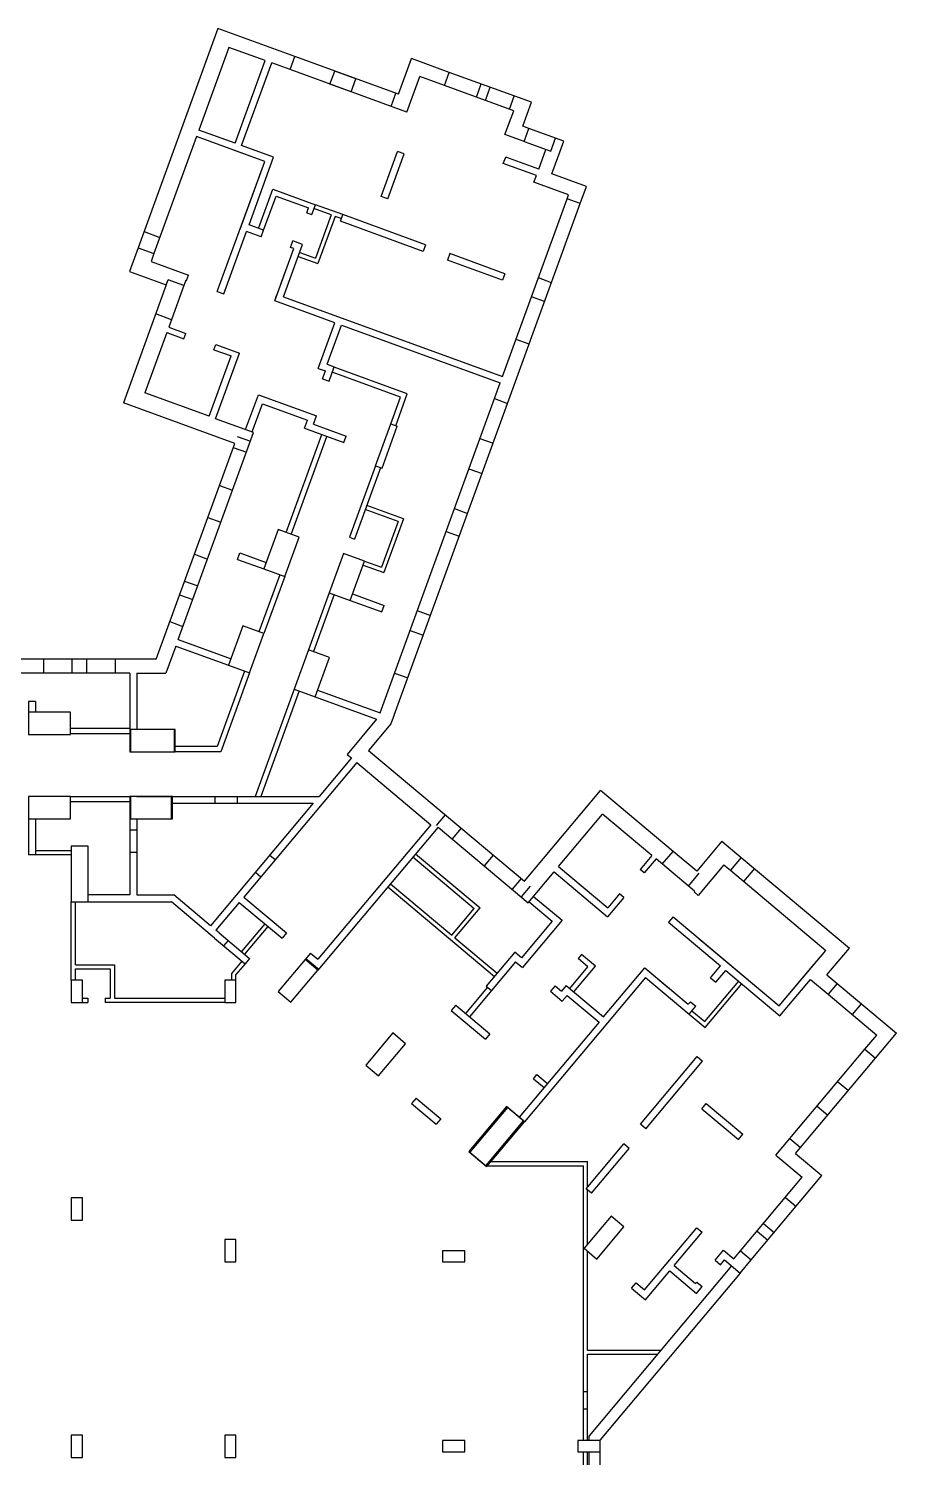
# Model space of a CAD drawing. Header units: metres. Extents: x -681087 to 1033303, y 74272 to 2630761.
# Drawn here: x 122013 to 153103, y 2579578 to 2630761 of the extents above; entities that cross this region are included whole.
import ezdxf

# ---------------------------------------------------------------- set-up
doc = ezdxf.new("R2010")
doc.units = ezdxf.units.M
for name, color, linetype in [('SKELETON_CLEAN', 7, 'Continuous'), ('SKELETON_ISOLATED', 1, 'Continuous'), ('SKELETON_ORIGINAL', 8, 'Continuous')]:
    doc.layers.add(name, color=color, linetype=linetype)

msp = doc.modelspace()

# ---------------------------------------------------------------- linework, layer by layer
at = {"layer": 'SKELETON_CLEAN'}
for p, q in [((128798, 2630761), (125939, 2622905)), ((131552, 2629758), (128798, 2630761)), ((129191, 2630086), (128114, 2627125)), ((130488, 2629614), (129191, 2630086)), ((129411, 2626654), (130488, 2629614)), ((129646, 2626568), (130723, 2629528)), ((131381, 2629289), (130723, 2629528)), ((131381, 2629289), (131552, 2629758)), ((135562, 2627767), (131381, 2629289)), ((135263, 2628407), (131552, 2629758)), ((135263, 2628407), (135729, 2629685)), ((137082, 2629193), (135729, 2629685)), ((132809, 2628769), (132980, 2629239)), ((133570, 2628492), (132809, 2628769)), ((133741, 2628962), (132980, 2629239)), ((133570, 2628492), (133741, 2628962)), ((135562, 2627767), (136027, 2629045)), ((136911, 2628723), (136027, 2629045)), ((136911, 2628723), (137082, 2629193)), ((140032, 2628119), (137082, 2629193)), ((139392, 2627820), (136911, 2628723)), ((139080, 2626965), (139392, 2627820)), ((139721, 2627264), (140032, 2628119)), ((139933, 2627187), (139721, 2627264)), ((128028, 2626891), (126503, 2622700)), ((130471, 2626001), (128028, 2626891)), ((129411, 2626654), (128114, 2627125)), ((139762, 2626717), (139080, 2626965)), ((139762, 2626717), (139933, 2627187)), ((139762, 2626717), (140720, 2626368)), ((141187, 2626730), (139933, 2627187)), ((140720, 2626368), (140891, 2626838)), ((140760, 2625556), (141187, 2626730)), ((130471, 2626001), (129325, 2626419)), ((130792, 2626151), (129646, 2626568)), ((134649, 2624747), (135234, 2626354)), ((134884, 2624661), (135469, 2626268)), ((135469, 2626268), (135234, 2626354)), ((140290, 2625727), (140546, 2626432)), ((128775, 2621340), (130471, 2626001)), ((129589, 2623577), (130471, 2626001)), ((129910, 2623726), (130792, 2626151)), ((139020, 2625923), (139106, 2626158)), ((140204, 2625492), (139020, 2625923)), ((140290, 2625727), (139106, 2626158)), ((140119, 2625257), (140204, 2625492)), ((141359, 2624805), (140119, 2625257)), ((142000, 2625104), (140760, 2625556)), ((130253, 2623601), (130764, 2625006)), ((130431, 2623537), (130877, 2624763)), ((130764, 2625006), (132286, 2624452)), ((130877, 2624763), (132043, 2624339)), ((134884, 2624661), (134649, 2624747)), ((138992, 2618303), (141308, 2624664)), ((141308, 2624664), (141359, 2624805)), ((141778, 2624493), (141308, 2624664)), ((141778, 2624493), (142000, 2625104)), ((131979, 2624165), (132043, 2624339)), ((131979, 2624165), (132158, 2624100)), ((132158, 2624100), (132286, 2624452)), ((132855, 2624086), (132235, 2624311)), ((133268, 2624095), (132286, 2624452)), ((139411, 2617991), (141778, 2624493)), ((130431, 2623537), (129910, 2623726)), ((132855, 2624086), (132291, 2622535)), ((132996, 2624034), (132380, 2622343)), ((133217, 2623954), (132996, 2624034)), ((133183, 2623860), (133268, 2624095)), ((136152, 2622779), (133183, 2623860)), ((136238, 2623014), (133268, 2624095)), ((129010, 2621255), (129824, 2623491)), ((130346, 2623302), (129824, 2623491)), ((130346, 2623302), (130431, 2623537)), ((131398, 2622919), (131483, 2623153)), ((131831, 2623027), (131483, 2623153)), ((125939, 2622905), (125631, 2622059)), ((125939, 2622905), (126503, 2622700)), ((126503, 2622700), (126400, 2622418)), ((131151, 2621157), (131831, 2623027)), ((131511, 2622877), (131398, 2622919)), ((131727, 2622740), (132291, 2622535)), ((136238, 2623014), (136152, 2622779)), ((137102, 2622699), (137017, 2622464)), ((139075, 2621981), (137102, 2622699)), ((126400, 2622418), (127744, 2621929)), ((131676, 2622599), (132380, 2622343)), ((138990, 2621746), (137017, 2622464)), ((125631, 2622059), (126947, 2621580)), ((126947, 2621580), (127012, 2621759)), ((127576, 2621554), (127012, 2621759)), ((127647, 2621751), (127576, 2621554)), ((127647, 2621751), (127676, 2621741)), ((127676, 2621741), (127744, 2621929)), ((130830, 2621007), (131205, 2622036)), ((139075, 2621981), (138990, 2621746)), ((126947, 2621580), (125408, 2617352)), ((127576, 2621554), (127032, 2620059)), ((128775, 2621340), (129010, 2621255)), ((131151, 2621157), (138992, 2618303)), ((132987, 2620223), (130830, 2621007)), ((127032, 2620059), (127647, 2619835)), ((132392, 2618587), (132987, 2620223)), ((132712, 2618737), (133222, 2620137)), ((133222, 2620137), (138907, 2618068)), ((126963, 2619871), (126177, 2617710)), ((126963, 2619871), (127579, 2619647)), ((127579, 2619647), (127647, 2619835)), ((128479, 2616872), (129266, 2619034)), ((128650, 2619258), (128719, 2619445)), ((128650, 2619258), (129266, 2619034)), ((128714, 2616787), (129569, 2619136)), ((128719, 2619445), (129569, 2619136)), ((132392, 2618587), (132645, 2618495)), ((132712, 2618737), (132966, 2618645)), ((132778, 2618128), (132966, 2618645)), ((135581, 2617672), (132959, 2618626)), ((132543, 2618213), (132645, 2618495)), ((132543, 2618213), (132778, 2618128)), ((135337, 2617558), (132894, 2618447)), ((138702, 2617504), (138907, 2618068)), ((128479, 2616872), (126177, 2617710)), ((129790, 2616395), (130245, 2617645)), ((130245, 2617645), (132326, 2616887)), ((134604, 2606246), (138702, 2617504)), ((134988, 2616599), (135337, 2617558)), ((135167, 2616535), (135581, 2617672)), ((138702, 2617504), (139171, 2617333)), ((139171, 2617333), (139411, 2617991)), ((129397, 2615900), (125408, 2617352)), ((130025, 2616310), (130394, 2617324)), ((130394, 2617324), (132006, 2616738)), ((135108, 2606169), (139171, 2617333)), ((130072, 2616293), (128714, 2616787)), ((131898, 2616442), (132006, 2616738)), ((132218, 2616591), (132326, 2616887)), ((132218, 2616591), (133393, 2616164)), ((134441, 2615096), (134988, 2616599)), ((134676, 2615010), (135223, 2616514)), ((134988, 2616599), (135223, 2616514)), ((127373, 2608878), (130072, 2616293)), ((131898, 2616442), (133308, 2615929)), ((133308, 2615929), (133393, 2616164)), ((126584, 2608173), (129397, 2615900)), ((134441, 2615096), (133511, 2612540)), ((134620, 2615031), (133689, 2612475)), ((134441, 2615096), (134676, 2615010)), ((135250, 2613109), (134076, 2613537)), ((135443, 2613199), (134127, 2613678)), ((135250, 2613109), (134652, 2611465)), ((135443, 2613199), (134742, 2611273)), ((130949, 2612812), (130436, 2611403)), ((131701, 2612539), (130949, 2612812)), ((131188, 2611129), (131701, 2612539)), ((133511, 2612540), (133689, 2612475)), ((129497, 2611745), (129582, 2611980)), ((129582, 2611980), (130522, 2611638)), ((133299, 2611957), (132786, 2610548)), ((134050, 2611684), (133299, 2611957)), ((129497, 2611745), (130436, 2611403)), ((130436, 2611403), (131188, 2611129)), ((133537, 2610274), (134050, 2611684)), ((133999, 2611543), (134742, 2611273)), ((134050, 2611684), (134652, 2611465)), ((131188, 2611129), (130446, 2609090)), ((132786, 2610548), (132043, 2608509)), ((132786, 2610548), (133537, 2610274)), ((133623, 2610509), (134751, 2610099)), ((133537, 2610274), (134665, 2609864)), ((134665, 2609864), (134751, 2610099)), ((129694, 2609364), (129181, 2607954)), ((130446, 2609090), (129694, 2609364)), ((127373, 2608878), (129267, 2608189)), ((129933, 2607681), (130446, 2609090)), ((127288, 2608643), (126934, 2607673)), ((127288, 2608643), (129181, 2607954)), ((132043, 2608509), (131530, 2607099)), ((132795, 2608235), (132043, 2608509)), ((126584, 2608173), (118323, 2608173)), ((129181, 2607954), (129933, 2607681)), ((132282, 2606826), (132795, 2608235)), ((125638, 2607673), (117723, 2607673)), ((125638, 2607673), (125638, 2605658)), ((125888, 2607673), (125888, 2605658)), ((125888, 2607673), (126934, 2607673)), ((129754, 2607746), (128772, 2605048)), ((129933, 2607681), (128905, 2604858)), ((131530, 2607099), (130132, 2603258)), ((131530, 2607099), (132282, 2606826)), ((132282, 2606826), (134482, 2606025)), ((132368, 2607060), (134604, 2606246)), ((122013, 2606658), (122013, 2606278)), ((122263, 2606658), (122013, 2606658)), ((123513, 2606278), (122013, 2606278)), ((122013, 2606278), (122013, 2605478)), ((122263, 2606658), (122263, 2606278)), ((123513, 2605478), (123513, 2606278)), ((134482, 2606025), (133423, 2604763)), ((134996, 2605860), (134191, 2604901)), ((135112, 2606179), (134996, 2605860)), ((122013, 2605478), (123513, 2605478)), ((125638, 2605658), (125638, 2604858)), ((127238, 2604858), (127238, 2605658)), ((128772, 2605048), (127238, 2605048)), ((128905, 2604858), (127238, 2604858)), ((133423, 2604763), (133576, 2604634)), ((134191, 2604901), (139776, 2600215)), ((133767, 2604474), (129721, 2599652)), ((133576, 2604634), (132420, 2603258)), ((133767, 2604474), (136425, 2602243)), ((123513, 2603258), (122013, 2603258)), ((122013, 2603258), (122013, 2602458)), ((123513, 2602458), (123513, 2603258)), ((123513, 2603258), (125638, 2603258)), ((125638, 2603258), (125638, 2602458)), ((125888, 2603258), (132420, 2603258)), ((139776, 2600215), (142504, 2603467)), ((145101, 2601288), (142504, 2603467)), ((127138, 2603008), (132211, 2603008)), ((132211, 2603008), (128533, 2598625)), ((122013, 2602458), (123513, 2602458)), ((122013, 2602458), (122013, 2601158)), ((122263, 2602458), (122263, 2601158)), ((125638, 2602458), (125638, 2599728)), ((125888, 2602458), (125888, 2599728)), ((136681, 2602159), (132378, 2597031)), ((136425, 2602243), (132379, 2597421)), ((136681, 2602159), (139914, 2599447)), ((141003, 2600745), (142578, 2602622)), ((144340, 2601143), (142578, 2602622)), ((146851, 2601647), (145952, 2600575)), ((146851, 2601647), (147541, 2601069)), ((122263, 2601158), (122013, 2601158)), ((123541, 2601158), (122263, 2601158)), ((124143, 2601478), (123543, 2601478)), ((123543, 2601478), (123543, 2599478)), ((124143, 2599478), (124143, 2601478)), ((135878, 2601202), (138189, 2599263)), ((144340, 2601143), (143919, 2600642)), ((144716, 2600829), (145101, 2601288)), ((145952, 2600575), (145101, 2601288)), ((135781, 2601087), (137977, 2599244)), ((141003, 2600745), (142765, 2599267)), ((144072, 2600513), (143919, 2600642)), ((144493, 2601015), (144072, 2600513)), ((145872, 2599858), (144493, 2601015)), ((146925, 2600802), (146006, 2599706)), ((146925, 2600802), (147155, 2600609)), ((147541, 2601069), (147155, 2600609)), ((147155, 2600609), (150572, 2597742)), ((147541, 2601069), (151417, 2597816)), ((134978, 2600129), (137174, 2598287)), ((139914, 2599447), (140843, 2600554)), ((140843, 2600554), (142758, 2598947)), ((125638, 2599728), (124143, 2599728)), ((125888, 2599728), (127219, 2599728)), ((128533, 2598625), (127219, 2599728)), ((129721, 2599652), (131253, 2598366)), ((140107, 2599676), (141126, 2598822)), ((143340, 2599640), (142758, 2598947)), ((143186, 2599768), (142765, 2599267)), ((143340, 2599640), (143186, 2599768)), ((145872, 2599858), (145853, 2599835)), ((145853, 2599835), (146006, 2599706)), ((123543, 2596678), (123543, 2599478)), ((123543, 2599478), (124143, 2599478)), ((123693, 2597228), (123693, 2599478)), ((124143, 2599478), (127128, 2599478)), ((128679, 2598176), (127128, 2599478)), ((129560, 2599460), (128725, 2598464)), ((129560, 2599460), (131092, 2598174)), ((137174, 2598287), (137977, 2599244)), ((137289, 2598190), (138189, 2599263)), ((139946, 2599485), (140773, 2598791)), ((140773, 2598791), (139671, 2597477)), ((141126, 2598822), (139702, 2597125)), ((145101, 2598939), (144940, 2598747)), ((144940, 2598747), (146802, 2597185)), ((128679, 2598176), (129767, 2597263)), ((128839, 2598368), (128725, 2598464)), ((128839, 2598368), (129927, 2597455)), ((131253, 2598366), (131092, 2598174)), ((137289, 2598190), (138797, 2596925)), ((146032, 2598158), (148901, 2595750)), ((132111, 2597646), (131918, 2597416)), ((132111, 2597646), (132379, 2597421)), ((139430, 2597679), (138408, 2596461)), ((139671, 2597477), (139430, 2597679)), ((141819, 2597594), (141696, 2597448)), ((142317, 2597176), (141819, 2597594)), ((148901, 2595750), (150572, 2597742)), ((150614, 2596859), (151417, 2597816)), ((123693, 2597228), (125091, 2597228)), ((123693, 2597078), (124941, 2597078)), ((123693, 2596678), (123693, 2597078)), ((124941, 2597078), (124941, 2596028)), ((125091, 2597228), (125091, 2596028)), ((129652, 2597360), (129291, 2596930)), ((129767, 2597263), (129441, 2596875)), ((129927, 2597455), (129767, 2597263)), ((131918, 2597416), (130954, 2596267)), ((131414, 2595881), (132378, 2597031)), ((132378, 2597031), (131918, 2597416)), ((139461, 2597327), (138599, 2596301)), ((139461, 2597327), (139702, 2597125)), ((141400, 2596379), (142049, 2597153)), ((141545, 2596257), (142317, 2597176)), ((142049, 2597153), (141696, 2597448)), ((142610, 2595363), (144085, 2597121)), ((144085, 2597121), (144943, 2596401)), ((146445, 2596760), (146802, 2597185)), ((148901, 2595750), (150154, 2597244)), ((123941, 2596678), (123541, 2596678)), ((123541, 2596678), (123541, 2595878)), ((123941, 2595878), (123941, 2596678)), ((129441, 2596678), (129041, 2596678)), ((129041, 2596678), (129041, 2595878)), ((129291, 2596678), (129291, 2596930)), ((129441, 2596678), (129441, 2596875)), ((129441, 2595878), (129441, 2596678)), ((144116, 2596769), (139780, 2591602)), ((144116, 2596769), (145679, 2595458)), ((146235, 2595187), (147453, 2596639)), ((146253, 2594976), (147568, 2596542)), ((146445, 2596760), (146636, 2596599)), ((146636, 2596599), (146993, 2597024)), ((146993, 2597024), (148931, 2595398)), ((148931, 2595398), (150024, 2596700)), ((150024, 2596700), (150660, 2596167)), ((150614, 2596859), (153103, 2594769)), ((150981, 2596550), (150660, 2596167)), ((123941, 2596028), (124131, 2596028)), ((124131, 2596028), (124131, 2595878)), ((124751, 2596028), (124941, 2596028)), ((124751, 2596028), (124751, 2595878)), ((125091, 2596028), (129041, 2596028)), ((130954, 2596267), (131414, 2595881)), ((138599, 2596301), (137812, 2595362)), ((138408, 2596461), (138599, 2596301)), ((140874, 2596468), (140713, 2596276)), ((140713, 2596276), (141134, 2595923)), ((140874, 2596468), (141104, 2596275)), ((141277, 2596482), (141104, 2596275)), ((141308, 2596130), (141134, 2595923)), ((141277, 2596482), (142610, 2595363)), ((141308, 2596130), (142449, 2595172)), ((150660, 2596167), (152399, 2594708)), ((123541, 2595878), (123941, 2595878)), ((123941, 2595878), (124131, 2595878)), ((129041, 2595878), (124751, 2595878)), ((129041, 2595878), (129441, 2595878)), ((137318, 2595777), (137157, 2595585)), ((137157, 2595585), (138383, 2594557)), ((137318, 2595777), (138543, 2594748)), ((145648, 2595810), (145725, 2595902)), ((145679, 2595458), (145917, 2595741)), ((145725, 2595902), (145917, 2595741)), ((145775, 2595573), (146235, 2595187)), ((142449, 2595172), (139589, 2591763)), ((145679, 2595458), (146253, 2594976)), ((135059, 2594781), (134095, 2593632)), ((135519, 2594395), (135059, 2594781)), ((138543, 2594748), (138383, 2594557)), ((151975, 2594202), (152399, 2594708)), ((152358, 2593881), (153103, 2594769)), ((134554, 2593246), (135519, 2594395)), ((148786, 2590403), (151975, 2594202)), ((151975, 2594202), (152358, 2593881)), ((134095, 2593632), (134554, 2593246)), ((143930, 2591515), (145961, 2593935)), ((144121, 2591354), (146153, 2593775)), ((145961, 2593935), (146153, 2593775)), ((149491, 2590464), (152358, 2593881)), ((140096, 2593145), (140218, 2593291)), ((140096, 2593145), (140479, 2592824)), ((140218, 2593291), (140601, 2592969)), ((135895, 2592448), (135734, 2592256)), ((135895, 2592448), (136776, 2591708)), ((135734, 2592256), (136615, 2591517)), ((139129, 2592149), (137779, 2590540)), ((139168, 2592116), (137818, 2590508)), ((139742, 2591634), (139129, 2592149)), ((139780, 2591602), (139168, 2592116)), ((146132, 2592062), (146293, 2592254)), ((146132, 2592062), (147442, 2590963)), ((146293, 2592254), (147603, 2591154)), ((136776, 2591708), (136615, 2591517)), ((138392, 2590026), (139742, 2591634)), ((138431, 2589994), (139780, 2591602)), ((144121, 2591354), (143930, 2591515)), ((147442, 2590963), (147603, 2591154)), ((141989, 2589201), (143338, 2590810)), ((142180, 2589040), (143530, 2590649)), ((143530, 2590649), (143338, 2590810)), ((148786, 2590403), (149729, 2589612)), ((149491, 2590464), (150433, 2589674)), ((138392, 2590026), (141891, 2590026)), ((138518, 2590176), (142041, 2590176)), ((141891, 2580178), (141891, 2590026)), ((142041, 2589263), (142041, 2590176)), ((147517, 2586977), (149729, 2589612)), ((147900, 2586655), (150433, 2589674)), ((123941, 2588878), (123541, 2588878)), ((123541, 2588878), (123541, 2588078)), ((123941, 2588078), (123941, 2588878)), ((142180, 2589040), (141989, 2589201)), ((123541, 2588078), (123941, 2588078)), ((142880, 2588218), (141916, 2587069)), ((142376, 2586683), (143340, 2587832)), ((143340, 2587832), (142880, 2588218)), ((129441, 2587378), (129041, 2587378)), ((129041, 2587378), (129041, 2586578)), ((129441, 2586578), (129441, 2587378)), ((144084, 2585576), (145954, 2587805)), ((145143, 2586450), (146146, 2587645)), ((145954, 2587805), (146146, 2587645)), ((137641, 2586978), (136841, 2586978)), ((136841, 2586978), (136841, 2586578)), ((137641, 2586578), (137641, 2586978)), ((141916, 2587069), (142376, 2586683)), ((142041, 2583422), (142041, 2586964)), ((146607, 2586638), (146912, 2587002)), ((146912, 2587002), (147280, 2586693)), ((147280, 2586693), (147517, 2586977)), ((147517, 2586977), (147900, 2586655)), ((129041, 2586578), (129441, 2586578)), ((136841, 2586578), (137641, 2586578)), ((147195, 2586438), (142091, 2580354)), ((145143, 2586450), (145909, 2585807)), ((146607, 2586638), (146798, 2586477)), ((146798, 2586477), (146943, 2586650)), ((146943, 2586650), (147502, 2586181)), ((147502, 2586181), (147900, 2586655)), ((147502, 2586181), (142491, 2580209)), ((143617, 2585642), (143777, 2585833)), ((143777, 2585833), (144084, 2585576)), ((144115, 2585224), (144982, 2586258)), ((144982, 2586258), (145940, 2585455)), ((145909, 2585807), (145951, 2585857)), ((145951, 2585857), (146142, 2585696)), ((143617, 2585642), (144115, 2585224)), ((145940, 2585455), (146142, 2585696)), ((142041, 2583422), (144665, 2583422)), ((142041, 2580178), (142041, 2583272)), ((142041, 2583272), (144539, 2583272)), ((123941, 2580378), (123541, 2580378)), ((123541, 2580378), (123541, 2579578)), ((123941, 2579578), (123941, 2580378)), ((129441, 2580378), (129041, 2580378)), ((129041, 2580378), (129041, 2579578)), ((129441, 2579578), (129441, 2580378)), ((137641, 2580178), (136841, 2580178)), ((136841, 2580178), (136841, 2579778)), ((137641, 2579778), (137641, 2580178)), ((142491, 2580178), (141691, 2580178)), ((141691, 2580178), (141691, 2579778)), ((142091, 2580178), (142091, 2580354)), ((142491, 2579041), (142491, 2580209)), ((142491, 2579778), (142491, 2580178)), ((136841, 2579778), (137641, 2579778)), ((141691, 2579778), (142491, 2579778)), ((141891, 2571878), (141891, 2579778)), ((142041, 2575807), (142041, 2579778)), ((142091, 2578776), (142091, 2579778)), ((123541, 2579578), (123941, 2579578)), ((129041, 2579578), (129441, 2579578))]:
    msp.add_line(p, q, dxfattribs=at)
at = {"layer": 'SKELETON_ISOLATED'}
for p, q in [((138057, 2628306), (138228, 2628776)), ((134998, 2627972), (135169, 2628442)), ((138377, 2628190), (138548, 2628659)), ((139241, 2627875), (139412, 2628345)), ((126151, 2623487), (126715, 2623282)), ((140745, 2621656), (140275, 2621827)), ((140498, 2620979), (140029, 2621150)), ((127131, 2620332), (126567, 2620537)), ((139944, 2619457), (139475, 2619628)), ((129489, 2616153), (129959, 2615982)), ((131241, 2612706), (132518, 2616216)), ((131419, 2612641), (132697, 2616151)), ((138182, 2616076), (138652, 2615905)), ((129345, 2615759), (129815, 2615588)), ((137788, 2614995), (138258, 2614824)), ((128849, 2614396), (129319, 2614225)), ((137269, 2613567), (137738, 2613396)), ((128432, 2613250), (128902, 2613079)), ((136971, 2612749), (137441, 2612578)), ((127952, 2611930), (128422, 2611758)), ((127603, 2610971), (128073, 2610800)), ((131010, 2611194), (130267, 2609155)), ((127423, 2610478), (127893, 2610307)), ((132964, 2610483), (132222, 2608444)), ((135938, 2609911), (136408, 2609740)), ((127074, 2609519), (127544, 2609348)), ((135678, 2609197), (136148, 2609026)), ((122548, 2608173), (122548, 2607673)), ((123568, 2608173), (123568, 2607673)), ((124093, 2608173), (124093, 2607673)), ((125113, 2608173), (125113, 2607673)), ((135124, 2607675), (135594, 2607504)), ((131709, 2607034), (130334, 2603258)), ((123513, 2605698), (125638, 2605698)), ((123513, 2605508), (125638, 2605508)), ((127250, 2605658), (125650, 2605658)), ((125663, 2605658), (125663, 2604858)), ((127263, 2604858), (127263, 2605658)), ((125650, 2604858), (127250, 2604858)), ((127150, 2603258), (125650, 2603258)), ((125663, 2603258), (125663, 2602458)), ((127138, 2602458), (127138, 2603258)), ((127163, 2602458), (127163, 2603258)), ((128698, 2603008), (128698, 2603258)), ((129498, 2603008), (129498, 2603258)), ((123513, 2603068), (125638, 2603068)), ((125650, 2602458), (127150, 2602458)), ((136934, 2602600), (136612, 2602217)), ((125888, 2602043), (125638, 2602043)), ((137508, 2602118), (137187, 2601735)), ((123543, 2601308), (122263, 2601308)), ((125888, 2601243), (125638, 2601243)), ((130654, 2601153), (130846, 2600992)), ((138657, 2601154), (138336, 2600771)), ((148016, 2600670), (147630, 2600210)), ((130140, 2600540), (130332, 2600379)), ((139661, 2600312), (139339, 2599929)), ((145650, 2600044), (146036, 2600504)), ((134882, 2600014), (138700, 2596810)), ((139983, 2600042), (139661, 2599659)), ((130472, 2598695), (129636, 2597699)), ((130587, 2598599), (129751, 2597603)), ((128572, 2598266), (128449, 2598369)), ((129161, 2598098), (129001, 2597906)), ((131950, 2597454), (132410, 2597069)), ((138454, 2596423), (137666, 2595484)), ((151839, 2595830), (151518, 2595447)), ((150998, 2593038), (151381, 2592716)), ((150262, 2592161), (150645, 2591839)), ((149284, 2590996), (149668, 2590675)), ((137799, 2590524), (138411, 2590010)), ((142041, 2587218), (142041, 2589157)), ((149124, 2588892), (149507, 2588571)), ((148340, 2587957), (148723, 2587636)), ((148109, 2587682), (148492, 2587360)), ((141891, 2581941), (142041, 2581941)), ((141891, 2581321), (142041, 2581321))]:
    msp.add_line(p, q, dxfattribs=at)
at = {"layer": 'SKELETON_ORIGINAL'}
for p, q in [((128798, 2630761), (125939, 2622905)), ((131552, 2629758), (128798, 2630761)), ((129191, 2630086), (128114, 2627125)), ((130488, 2629614), (129191, 2630086)), ((129411, 2626654), (130488, 2629614)), ((129646, 2626568), (130723, 2629528)), ((131381, 2629289), (130723, 2629528)), ((131381, 2629289), (131552, 2629758)), ((135562, 2627767), (131381, 2629289)), ((135263, 2628407), (131552, 2629758)), ((135263, 2628407), (135729, 2629685)), ((137082, 2629193), (135729, 2629685)), ((132809, 2628769), (132980, 2629239)), ((133570, 2628492), (132809, 2628769)), ((133741, 2628962), (132980, 2629239)), ((133570, 2628492), (133741, 2628962)), ((135562, 2627767), (136027, 2629045)), ((136911, 2628723), (136027, 2629045)), ((136911, 2628723), (137082, 2629193)), ((140032, 2628119), (137082, 2629193)), ((138057, 2628306), (138228, 2628776)), ((134998, 2627972), (135169, 2628442)), ((139392, 2627820), (136911, 2628723)), ((138377, 2628190), (138548, 2628659)), ((139241, 2627875), (139412, 2628345)), ((139080, 2626965), (139392, 2627820)), ((139721, 2627264), (140032, 2628119)), ((139933, 2627187), (139721, 2627264)), ((128028, 2626891), (126503, 2622700)), ((130471, 2626001), (128028, 2626891)), ((129411, 2626654), (128114, 2627125)), ((139762, 2626717), (139080, 2626965)), ((139762, 2626717), (139933, 2627187)), ((139762, 2626717), (140720, 2626368)), ((141187, 2626730), (139933, 2627187)), ((140720, 2626368), (140891, 2626838)), ((140760, 2625556), (141187, 2626730)), ((130471, 2626001), (129325, 2626419)), ((130792, 2626151), (129646, 2626568)), ((134649, 2624747), (135234, 2626354)), ((134884, 2624661), (135469, 2626268)), ((135469, 2626268), (135234, 2626354)), ((140290, 2625727), (140546, 2626432)), ((128775, 2621340), (130471, 2626001)), ((129589, 2623577), (130471, 2626001)), ((129910, 2623726), (130792, 2626151)), ((139020, 2625923), (139106, 2626158)), ((140204, 2625492), (139020, 2625923)), ((140290, 2625727), (139106, 2626158)), ((140119, 2625257), (140204, 2625492)), ((141359, 2624805), (140119, 2625257)), ((142000, 2625104), (140760, 2625556)), ((130253, 2623601), (130764, 2625006)), ((130431, 2623537), (130877, 2624763)), ((130764, 2625006), (132286, 2624452)), ((130877, 2624763), (132043, 2624339)), ((134884, 2624661), (134649, 2624747)), ((138992, 2618303), (141308, 2624664)), ((141308, 2624664), (141359, 2624805)), ((141778, 2624493), (141308, 2624664)), ((141778, 2624493), (142000, 2625104)), ((131979, 2624165), (132043, 2624339)), ((131979, 2624165), (132158, 2624100)), ((132158, 2624100), (132286, 2624452)), ((132855, 2624086), (132235, 2624311)), ((133268, 2624095), (132286, 2624452)), ((139411, 2617991), (141778, 2624493)), ((130431, 2623537), (129910, 2623726)), ((132855, 2624086), (132291, 2622535)), ((132996, 2624034), (132380, 2622343)), ((133217, 2623954), (132996, 2624034)), ((133183, 2623860), (133268, 2624095)), ((136152, 2622779), (133183, 2623860)), ((136238, 2623014), (133268, 2624095)), ((126151, 2623487), (126715, 2623282)), ((129010, 2621255), (129824, 2623491)), ((130346, 2623302), (129824, 2623491)), ((130346, 2623302), (130431, 2623537)), ((131398, 2622919), (131483, 2623153)), ((131831, 2623027), (131483, 2623153)), ((125939, 2622905), (125631, 2622059)), ((125939, 2622905), (126503, 2622700)), ((126503, 2622700), (126400, 2622418)), ((130830, 2621007), (131511, 2622877)), ((131151, 2621157), (131831, 2623027)), ((131511, 2622877), (131398, 2622919)), ((131727, 2622740), (132291, 2622535)), ((136238, 2623014), (136152, 2622779)), ((137102, 2622699), (137017, 2622464)), ((139075, 2621981), (137102, 2622699)), ((126400, 2622418), (127744, 2621929)), ((131676, 2622599), (132380, 2622343)), ((138990, 2621746), (137017, 2622464)), ((125631, 2622059), (126947, 2621580)), ((126947, 2621580), (127012, 2621759)), ((127576, 2621554), (127012, 2621759)), ((127647, 2621751), (127576, 2621554)), ((127647, 2621751), (127676, 2621741)), ((127676, 2621741), (127744, 2621929)), ((139075, 2621981), (138990, 2621746)), ((140745, 2621656), (140275, 2621827)), ((126947, 2621580), (125408, 2617352)), ((127576, 2621554), (127032, 2620059)), ((128775, 2621340), (129010, 2621255)), ((130830, 2621007), (130899, 2621195)), ((131151, 2621157), (138992, 2618303)), ((140498, 2620979), (140029, 2621150)), ((132987, 2620223), (130830, 2621007)), ((127131, 2620332), (126567, 2620537)), ((127032, 2620059), (127647, 2619835)), ((132392, 2618587), (132987, 2620223)), ((132712, 2618737), (133222, 2620137)), ((133222, 2620137), (138907, 2618068)), ((126963, 2619871), (126177, 2617710)), ((126963, 2619871), (127579, 2619647)), ((127579, 2619647), (127647, 2619835)), ((139944, 2619457), (139475, 2619628)), ((128479, 2616872), (129266, 2619034)), ((128650, 2619258), (128719, 2619445)), ((128650, 2619258), (129266, 2619034)), ((128714, 2616787), (129569, 2619136)), ((128719, 2619445), (129569, 2619136)), ((132392, 2618587), (132645, 2618495)), ((132712, 2618737), (132966, 2618645)), ((132778, 2618128), (132966, 2618645)), ((135581, 2617672), (132959, 2618626)), ((132543, 2618213), (132645, 2618495)), ((132543, 2618213), (132778, 2618128)), ((135337, 2617558), (132894, 2618447)), ((138702, 2617504), (138907, 2618068)), ((128479, 2616872), (126177, 2617710)), ((129790, 2616395), (130245, 2617645)), ((130245, 2617645), (132326, 2616887)), ((134604, 2606246), (138702, 2617504)), ((134988, 2616599), (135337, 2617558)), ((135167, 2616535), (135581, 2617672)), ((138702, 2617504), (139171, 2617333)), ((139171, 2617333), (139411, 2617991)), ((129397, 2615900), (125408, 2617352)), ((130025, 2616310), (130394, 2617324)), ((130394, 2617324), (132006, 2616738)), ((135108, 2606169), (139171, 2617333)), ((130072, 2616293), (128714, 2616787)), ((131898, 2616442), (132006, 2616738)), ((132218, 2616591), (132326, 2616887)), ((132218, 2616591), (133393, 2616164)), ((134441, 2615096), (134988, 2616599)), ((134676, 2615010), (135223, 2616514)), ((134988, 2616599), (135223, 2616514)), ((127373, 2608878), (130072, 2616293)), ((129489, 2616153), (129959, 2615982)), ((131241, 2612706), (132518, 2616216)), ((131419, 2612641), (132697, 2616151)), ((131898, 2616442), (133308, 2615929)), ((133308, 2615929), (133393, 2616164)), ((138182, 2616076), (138652, 2615905)), ((126584, 2608173), (129397, 2615900)), ((129345, 2615759), (129815, 2615588)), ((134441, 2615096), (133511, 2612540)), ((134620, 2615031), (133689, 2612475)), ((134441, 2615096), (134676, 2615010)), ((137788, 2614995), (138258, 2614824)), ((128849, 2614396), (129319, 2614225)), ((135250, 2613109), (134076, 2613537)), ((135443, 2613199), (134127, 2613678)), ((137269, 2613567), (137738, 2613396)), ((128432, 2613250), (128902, 2613079)), ((135250, 2613109), (134652, 2611465)), ((135443, 2613199), (134742, 2611273)), ((130949, 2612812), (130436, 2611403)), ((130949, 2612812), (130436, 2611403)), ((131701, 2612539), (130949, 2612812)), ((131701, 2612539), (130949, 2612812)), ((131188, 2611129), (131701, 2612539)), ((131188, 2611129), (131701, 2612539)), ((133511, 2612540), (133689, 2612475)), ((136971, 2612749), (137441, 2612578)), ((127952, 2611930), (128422, 2611758)), ((129497, 2611745), (129582, 2611980)), ((129582, 2611980), (130522, 2611638)), ((133299, 2611957), (132786, 2610548)), ((133299, 2611957), (132786, 2610548)), ((134050, 2611684), (133299, 2611957)), ((134050, 2611684), (133299, 2611957)), ((129497, 2611745), (130436, 2611403)), ((130436, 2611403), (131188, 2611129)), ((130436, 2611403), (131188, 2611129)), ((133537, 2610274), (134050, 2611684)), ((133537, 2610274), (134050, 2611684)), ((133999, 2611543), (134742, 2611273)), ((134050, 2611684), (134652, 2611465)), ((127603, 2610971), (128073, 2610800)), ((131010, 2611194), (130267, 2609155)), ((131188, 2611129), (130446, 2609090)), ((127423, 2610478), (127893, 2610307)), ((132786, 2610548), (132043, 2608509)), ((132964, 2610483), (132222, 2608444)), ((132786, 2610548), (133537, 2610274)), ((132786, 2610548), (133537, 2610274)), ((133623, 2610509), (134751, 2610099)), ((133537, 2610274), (134665, 2609864)), ((134665, 2609864), (134751, 2610099)), ((135938, 2609911), (136408, 2609740)), ((127074, 2609519), (127544, 2609348)), ((129694, 2609364), (129181, 2607954)), ((129694, 2609364), (129181, 2607954)), ((130446, 2609090), (129694, 2609364)), ((130446, 2609090), (129694, 2609364)), ((127373, 2608878), (129267, 2608189)), ((129933, 2607681), (130446, 2609090)), ((129933, 2607681), (130446, 2609090)), ((135678, 2609197), (136148, 2609026)), ((127288, 2608643), (126934, 2607673)), ((127288, 2608643), (129181, 2607954)), ((132043, 2608509), (131530, 2607099)), ((132043, 2608509), (131530, 2607099)), ((132795, 2608235), (132043, 2608509)), ((132795, 2608235), (132043, 2608509)), ((126584, 2608173), (118323, 2608173)), ((122548, 2608173), (122548, 2607673)), ((123568, 2608173), (123568, 2607673)), ((124093, 2608173), (124093, 2607673)), ((125113, 2608173), (125113, 2607673)), ((129181, 2607954), (129933, 2607681)), ((129181, 2607954), (129933, 2607681)), ((132282, 2606826), (132795, 2608235)), ((132282, 2606826), (132795, 2608235)), ((125638, 2607673), (117723, 2607673)), ((125638, 2607673), (125638, 2605658)), ((125888, 2607673), (125888, 2605658)), ((125888, 2607673), (126934, 2607673)), ((129754, 2607746), (128772, 2605048)), ((129933, 2607681), (128905, 2604858)), ((135124, 2607675), (135594, 2607504)), ((131530, 2607099), (130132, 2603258)), ((131709, 2607034), (130334, 2603258)), ((131530, 2607099), (132282, 2606826)), ((131530, 2607099), (132282, 2606826)), ((132282, 2606826), (134482, 2606025)), ((132368, 2607060), (134604, 2606246)), ((122013, 2606658), (122013, 2606278)), ((122263, 2606658), (122013, 2606658)), ((123513, 2606278), (122013, 2606278)), ((122013, 2606278), (122013, 2605478)), ((123513, 2606278), (122013, 2606278)), ((122013, 2606278), (122013, 2605478)), ((122263, 2606658), (122263, 2606278)), ((123513, 2605478), (123513, 2606278)), ((123513, 2605478), (123513, 2606278)), ((134482, 2606025), (133423, 2604763)), ((134996, 2605860), (134191, 2604901)), ((135112, 2606179), (134996, 2605860)), ((122013, 2605478), (123513, 2605478)), ((122013, 2605478), (123513, 2605478)), ((123513, 2605698), (125638, 2605698)), ((123513, 2605508), (125638, 2605508)), ((127238, 2605658), (125638, 2605658)), ((125638, 2605658), (125638, 2604858)), ((127263, 2605658), (125663, 2605658)), ((125663, 2605658), (125663, 2604858)), ((127238, 2604858), (127238, 2605658)), ((127263, 2604858), (127263, 2605658)), ((125638, 2604858), (127238, 2604858)), ((125663, 2604858), (127263, 2604858)), ((128772, 2605048), (127238, 2605048)), ((128905, 2604858), (127238, 2604858)), ((133423, 2604763), (133576, 2604634)), ((134191, 2604901), (139776, 2600215)), ((133767, 2604474), (129721, 2599652)), ((133576, 2604634), (132420, 2603258)), ((133767, 2604474), (136425, 2602243)), ((123513, 2603258), (122013, 2603258)), ((122013, 2603258), (122013, 2602458)), ((123513, 2603258), (122013, 2603258)), ((122013, 2603258), (122013, 2602458)), ((123513, 2602458), (123513, 2603258)), ((123513, 2602458), (123513, 2603258)), ((123513, 2603258), (125638, 2603258)), ((127138, 2603258), (125638, 2603258)), ((125638, 2603258), (125638, 2602458)), ((127163, 2603258), (125663, 2603258)), ((125663, 2603258), (125663, 2602458)), ((125888, 2603258), (132420, 2603258)), ((127138, 2602458), (127138, 2603258)), ((127163, 2602458), (127163, 2603258)), ((128698, 2603008), (128698, 2603258)), ((129498, 2603008), (129498, 2603258)), ((139776, 2600215), (142504, 2603467)), ((145101, 2601288), (142504, 2603467)), ((123513, 2603068), (125638, 2603068)), ((127138, 2603008), (132211, 2603008)), ((132211, 2603008), (128533, 2598625)), ((122013, 2602458), (123513, 2602458)), ((122013, 2602458), (122013, 2601158)), ((122013, 2602458), (123513, 2602458)), ((122263, 2602458), (122263, 2601158)), ((125638, 2602458), (127138, 2602458)), ((125638, 2602458), (125638, 2599728)), ((125663, 2602458), (127163, 2602458)), ((125888, 2602458), (125888, 2599728)), ((136681, 2602159), (132378, 2597031)), ((136425, 2602243), (132379, 2597421)), ((136934, 2602600), (136612, 2602217)), ((136681, 2602159), (139914, 2599447)), ((141003, 2600745), (142578, 2602622)), ((144340, 2601143), (142578, 2602622)), ((125888, 2602043), (125638, 2602043)), ((137508, 2602118), (137187, 2601735)), ((146851, 2601647), (145952, 2600575)), ((146851, 2601647), (147541, 2601069)), ((122263, 2601158), (122013, 2601158)), ((123543, 2601308), (122263, 2601308)), ((123541, 2601158), (122263, 2601158)), ((124143, 2601478), (123543, 2601478)), ((123543, 2601478), (123543, 2599478)), ((124143, 2601478), (123543, 2601478)), ((123543, 2601478), (123543, 2599478)), ((124143, 2599478), (124143, 2601478)), ((124143, 2599478), (124143, 2601478)), ((125888, 2601243), (125638, 2601243)), ((130654, 2601153), (130846, 2600992)), ((135878, 2601202), (138189, 2599263)), ((138657, 2601154), (138336, 2600771)), ((144340, 2601143), (143919, 2600642)), ((144716, 2600829), (145101, 2601288)), ((145952, 2600575), (145101, 2601288)), ((135781, 2601087), (137977, 2599244)), ((141003, 2600745), (142765, 2599267)), ((144072, 2600513), (143919, 2600642)), ((144493, 2601015), (144072, 2600513)), ((145872, 2599858), (144493, 2601015)), ((146925, 2600802), (146006, 2599706)), ((146925, 2600802), (147155, 2600609)), ((147541, 2601069), (147155, 2600609)), ((147155, 2600609), (150572, 2597742)), ((147541, 2601069), (151417, 2597816)), ((148016, 2600670), (147630, 2600210)), ((130140, 2600540), (130332, 2600379)), ((134978, 2600129), (137174, 2598287)), ((139661, 2600312), (139339, 2599929)), ((139914, 2599447), (140843, 2600554)), ((140843, 2600554), (142758, 2598947)), ((145650, 2600044), (146036, 2600504)), ((125638, 2599728), (124143, 2599728)), ((125888, 2599728), (127219, 2599728)), ((128533, 2598625), (127219, 2599728)), ((129721, 2599652), (131253, 2598366)), ((134882, 2600014), (138700, 2596810)), ((139983, 2600042), (139661, 2599659)), ((140107, 2599676), (141126, 2598822)), ((143340, 2599640), (142758, 2598947)), ((143186, 2599768), (142765, 2599267)), ((143340, 2599640), (143186, 2599768)), ((145872, 2599858), (145853, 2599835)), ((145853, 2599835), (146006, 2599706)), ((123543, 2596678), (123543, 2599478)), ((123543, 2599478), (124143, 2599478)), ((123543, 2599478), (124143, 2599478)), ((123693, 2597228), (123693, 2599478)), ((124143, 2599478), (127128, 2599478)), ((128679, 2598176), (127128, 2599478)), ((129560, 2599460), (128725, 2598464)), ((129560, 2599460), (131092, 2598174)), ((137174, 2598287), (137977, 2599244)), ((137289, 2598190), (138189, 2599263)), ((139946, 2599485), (140773, 2598791)), ((130472, 2598695), (129636, 2597699)), ((130587, 2598599), (129751, 2597603)), ((140773, 2598791), (139671, 2597477)), ((141126, 2598822), (139702, 2597125)), ((145101, 2598939), (144940, 2598747)), ((144940, 2598747), (146802, 2597185)), ((145101, 2598939), (148901, 2595750)), ((128572, 2598266), (128449, 2598369)), ((128679, 2598176), (129767, 2597263)), ((128839, 2598368), (128725, 2598464)), ((128839, 2598368), (129927, 2597455)), ((129161, 2598098), (129001, 2597906)), ((131253, 2598366), (131092, 2598174)), ((137289, 2598190), (138797, 2596925)), ((132111, 2597646), (131918, 2597416)), ((132111, 2597646), (132379, 2597421)), ((139430, 2597679), (138408, 2596461)), ((139671, 2597477), (139430, 2597679)), ((141819, 2597594), (141696, 2597448)), ((142317, 2597176), (141819, 2597594)), ((148901, 2595750), (150572, 2597742)), ((150614, 2596859), (151417, 2597816)), ((123693, 2597228), (125091, 2597228)), ((123693, 2597078), (124941, 2597078)), ((123693, 2596678), (123693, 2597078)), ((124941, 2597078), (124941, 2596028)), ((125091, 2597228), (125091, 2596028)), ((129652, 2597360), (129291, 2596930)), ((129767, 2597263), (129441, 2596875)), ((129927, 2597455), (129767, 2597263)), ((131918, 2597416), (130954, 2596267)), ((131918, 2597416), (130954, 2596267)), ((131414, 2595881), (132378, 2597031)), ((131414, 2595881), (132378, 2597031)), ((132378, 2597031), (131918, 2597416)), ((132378, 2597031), (131918, 2597416)), ((131950, 2597454), (132410, 2597069)), ((139461, 2597327), (138599, 2596301)), ((139461, 2597327), (139702, 2597125)), ((141400, 2596379), (142049, 2597153)), ((141545, 2596257), (142317, 2597176)), ((142049, 2597153), (141696, 2597448)), ((142610, 2595363), (144085, 2597121)), ((144085, 2597121), (145648, 2595810)), ((144085, 2597121), (144238, 2596993)), ((146445, 2596760), (146802, 2597185)), ((146962, 2597377), (148901, 2595750)), ((148901, 2595750), (150154, 2597244)), ((123941, 2596678), (123541, 2596678)), ((123541, 2596678), (123541, 2595878)), ((123941, 2595878), (123941, 2596678)), ((129441, 2596678), (129041, 2596678)), ((129041, 2596678), (129041, 2595878)), ((129291, 2596678), (129291, 2596930)), ((129441, 2596678), (129441, 2596875)), ((129441, 2595878), (129441, 2596678)), ((144116, 2596769), (139780, 2591602)), ((144116, 2596769), (145679, 2595458)), ((146235, 2595187), (147453, 2596639)), ((146253, 2594976), (147568, 2596542)), ((146445, 2596760), (146636, 2596599)), ((146636, 2596599), (146993, 2597024)), ((146993, 2597024), (148931, 2595398)), ((148931, 2595398), (150024, 2596700)), ((150024, 2596700), (150660, 2596167)), ((150614, 2596859), (153103, 2594769)), ((150981, 2596550), (150660, 2596167)), ((123941, 2596028), (124131, 2596028)), ((124131, 2596028), (124131, 2595878)), ((124751, 2596028), (124941, 2596028)), ((124751, 2596028), (124751, 2595878)), ((125091, 2596028), (129041, 2596028)), ((130954, 2596267), (131414, 2595881)), ((130954, 2596267), (131414, 2595881)), ((138454, 2596423), (137666, 2595484)), ((138599, 2596301), (137812, 2595362)), ((138408, 2596461), (138599, 2596301)), ((140874, 2596468), (140713, 2596276)), ((140713, 2596276), (141134, 2595923)), ((140874, 2596468), (141104, 2596275)), ((141277, 2596482), (141104, 2596275)), ((141308, 2596130), (141134, 2595923)), ((141277, 2596482), (142610, 2595363)), ((141308, 2596130), (142449, 2595172)), ((150660, 2596167), (152399, 2594708)), ((123541, 2595878), (123941, 2595878)), ((123941, 2595878), (124131, 2595878)), ((129041, 2595878), (124751, 2595878)), ((129041, 2595878), (129441, 2595878)), ((137318, 2595777), (137157, 2595585)), ((137157, 2595585), (138383, 2594557)), ((137318, 2595777), (138543, 2594748)), ((145648, 2595810), (145725, 2595902)), ((145679, 2595458), (145917, 2595741)), ((145725, 2595902), (145917, 2595741)), ((145775, 2595573), (146235, 2595187)), ((151839, 2595830), (151518, 2595447)), ((142449, 2595172), (139589, 2591763)), ((145679, 2595458), (146253, 2594976)), ((135059, 2594781), (134095, 2593632)), ((135059, 2594781), (134095, 2593632)), ((135519, 2594395), (135059, 2594781)), ((135519, 2594395), (135059, 2594781)), ((138543, 2594748), (138383, 2594557)), ((151975, 2594202), (152399, 2594708)), ((152358, 2593881), (153103, 2594769)), ((134554, 2593246), (135519, 2594395)), ((134554, 2593246), (135519, 2594395)), ((148786, 2590403), (151975, 2594202)), ((151975, 2594202), (152358, 2593881)), ((134095, 2593632), (134554, 2593246)), ((134095, 2593632), (134554, 2593246)), ((143930, 2591515), (145961, 2593935)), ((144121, 2591354), (146153, 2593775)), ((145961, 2593935), (146153, 2593775)), ((149491, 2590464), (152358, 2593881)), ((140096, 2593145), (140218, 2593291)), ((140096, 2593145), (140479, 2592824)), ((140218, 2593291), (140601, 2592969)), ((150998, 2593038), (151381, 2592716)), ((135895, 2592448), (135734, 2592256)), ((135895, 2592448), (136776, 2591708)), ((135734, 2592256), (136615, 2591517)), ((139129, 2592149), (137779, 2590540)), ((139168, 2592116), (137818, 2590508)), ((139742, 2591634), (139129, 2592149)), ((139780, 2591602), (139168, 2592116)), ((146132, 2592062), (146293, 2592254)), ((146132, 2592062), (147442, 2590963)), ((146293, 2592254), (147603, 2591154)), ((150262, 2592161), (150645, 2591839)), ((136776, 2591708), (136615, 2591517)), ((138392, 2590026), (139742, 2591634)), ((138431, 2589994), (139780, 2591602)), ((144121, 2591354), (143930, 2591515)), ((147442, 2590963), (147603, 2591154)), ((149284, 2590996), (149668, 2590675)), ((137779, 2590540), (138392, 2590026)), ((137818, 2590508), (138431, 2589994)), ((141989, 2589201), (143338, 2590810)), ((142180, 2589040), (143530, 2590649)), ((143530, 2590649), (143338, 2590810)), ((148786, 2590403), (149729, 2589612)), ((149491, 2590464), (150433, 2589674)), ((138392, 2590026), (141891, 2590026)), ((138518, 2590176), (142041, 2590176)), ((141891, 2580178), (141891, 2590026)), ((142041, 2589263), (142041, 2590176)), ((147517, 2586977), (149729, 2589612)), ((147900, 2586655), (150433, 2589674)), ((123941, 2588878), (123541, 2588878)), ((123541, 2588878), (123541, 2588078)), ((123941, 2588078), (123941, 2588878)), ((142180, 2589040), (141989, 2589201)), ((142041, 2587218), (142041, 2589157)), ((149124, 2588892), (149507, 2588571)), ((123541, 2588078), (123941, 2588078)), ((142880, 2588218), (141916, 2587069)), ((142880, 2588218), (141916, 2587069)), ((142376, 2586683), (143340, 2587832)), ((142376, 2586683), (143340, 2587832)), ((143340, 2587832), (142880, 2588218)), ((143340, 2587832), (142880, 2588218)), ((148340, 2587957), (148723, 2587636)), ((129441, 2587378), (129041, 2587378)), ((129041, 2587378), (129041, 2586578)), ((129441, 2586578), (129441, 2587378)), ((144084, 2585576), (145954, 2587805)), ((145143, 2586450), (146146, 2587645)), ((145954, 2587805), (146146, 2587645)), ((148109, 2587682), (148492, 2587360)), ((137641, 2586978), (136841, 2586978)), ((136841, 2586978), (136841, 2586578)), ((137641, 2586578), (137641, 2586978)), ((141916, 2587069), (142376, 2586683)), ((141916, 2587069), (142376, 2586683)), ((142041, 2583422), (142041, 2586964)), ((146607, 2586638), (146912, 2587002)), ((146912, 2587002), (147280, 2586693)), ((147280, 2586693), (147517, 2586977)), ((147517, 2586977), (147900, 2586655)), ((129041, 2586578), (129441, 2586578)), ((136841, 2586578), (137641, 2586578)), ((147195, 2586438), (142091, 2580354)), ((145143, 2586450), (145909, 2585807)), ((146607, 2586638), (146798, 2586477)), ((146798, 2586477), (146943, 2586650)), ((146943, 2586650), (147502, 2586181)), ((147502, 2586181), (147900, 2586655)), ((147502, 2586181), (142491, 2580209)), ((143617, 2585642), (143777, 2585833)), ((143777, 2585833), (144084, 2585576)), ((144115, 2585224), (144982, 2586258)), ((144982, 2586258), (145940, 2585455)), ((145909, 2585807), (145951, 2585857)), ((145951, 2585857), (146142, 2585696)), ((143617, 2585642), (144115, 2585224)), ((145940, 2585455), (146142, 2585696)), ((142041, 2583422), (144665, 2583422)), ((142041, 2580178), (142041, 2583272)), ((142041, 2583272), (144539, 2583272)), ((141891, 2581941), (142041, 2581941)), ((141891, 2581321), (142041, 2581321)), ((123941, 2580378), (123541, 2580378)), ((123541, 2580378), (123541, 2579578)), ((123941, 2579578), (123941, 2580378)), ((129441, 2580378), (129041, 2580378)), ((129041, 2580378), (129041, 2579578)), ((129441, 2579578), (129441, 2580378)), ((137641, 2580178), (136841, 2580178)), ((136841, 2580178), (136841, 2579778)), ((137641, 2579778), (137641, 2580178)), ((142491, 2580178), (141691, 2580178)), ((141691, 2580178), (141691, 2579778)), ((142091, 2580178), (142091, 2580354)), ((142491, 2579041), (142491, 2580209)), ((142491, 2579778), (142491, 2580178)), ((136841, 2579778), (137641, 2579778)), ((141691, 2579778), (142491, 2579778)), ((141891, 2571878), (141891, 2579778)), ((142041, 2575807), (142041, 2579778)), ((142091, 2578776), (142091, 2579778)), ((123541, 2579578), (123941, 2579578)), ((129041, 2579578), (129441, 2579578))]:
    msp.add_line(p, q, dxfattribs=at)

doc.saveas('drawing.dxf')
